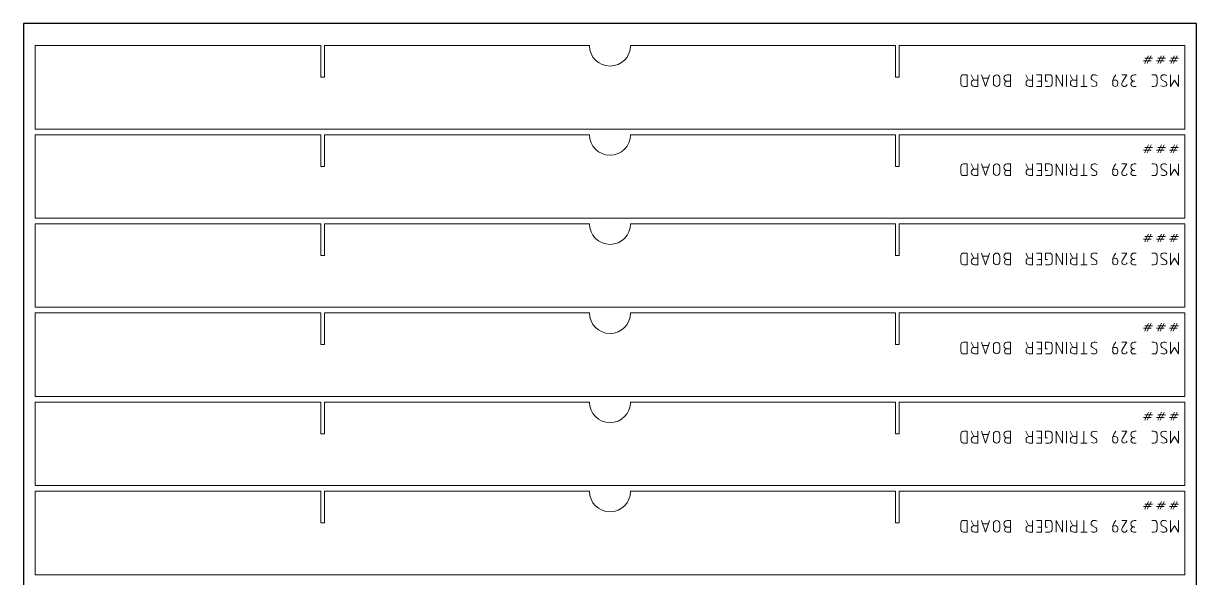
# Model space of a CAD drawing. Header units: inches. Extents: x 142 to 14402, y 211 to 2711.
# Drawn here: x 12302 to 13302, y 1739 to 2211 of the extents above; entities that cross this region are included whole.
import ezdxf

# ---------------------------------------------------------------- set-up
doc = ezdxf.new("R2010")
doc.units = ezdxf.units.IN
doc.header["$MEASUREMENT"] = 0
doc.layers.add('IV_MARK_SURFACE', color=2, linetype='Continuous', lineweight=5)
doc.layers.add('IV_OUTER_PROFILE', color=7, linetype='Continuous', lineweight=5)

msp = doc.modelspace()

# ---------------------------------------------------------------- linework, layer by layer
msp.add_lwpolyline([(12301.7, 211.4), (13301.7, 211.4), (13301.7, 2211.4), (12301.7, 2211.4)], close=True)
at = {"layer": 'IV_MARK_SURFACE'}
for p, q in [((13257.5, 2181.7), (13259.7, 2181.7)), ((13258.6, 2179.5), (13259.7, 2181.7)), ((13259.7, 2181.7), (13260.8, 2183.9)), ((13259.7, 2181.7), (13261.9, 2181.7)), ((13261.9, 2181.7), (13260.8, 2179.5)), ((13263, 2183.9), (13261.9, 2181.7)), ((13261.9, 2181.7), (13264.1, 2181.7)), ((13268.6, 2181.7), (13270.8, 2181.7)), ((13269.7, 2179.5), (13270.8, 2181.7)), ((13270.8, 2181.7), (13271.9, 2183.9)), ((13270.8, 2181.7), (13273, 2181.7)), ((13273, 2181.7), (13271.9, 2179.5)), ((13274.1, 2183.9), (13273, 2181.7)), ((13273, 2181.7), (13275.3, 2181.7)), ((13279.7, 2181.7), (13281.9, 2181.7)), ((13280.8, 2179.5), (13281.9, 2181.7)), ((13281.9, 2181.7), (13283, 2183.9)), ((13281.9, 2181.7), (13284.1, 2181.7)), ((13284.1, 2181.7), (13283, 2179.5)), ((13285.3, 2183.9), (13284.1, 2181.7)), ((13284.1, 2181.7), (13286.4, 2181.7)), ((13258.6, 2179.5), (13256.4, 2179.5)), ((13257.5, 2177.2), (13258.6, 2179.5)), ((13260.8, 2179.5), (13258.6, 2179.5)), ((13260.8, 2179.5), (13259.7, 2177.2)), ((13263, 2179.5), (13260.8, 2179.5)), ((13269.7, 2179.5), (13267.5, 2179.5)), ((13268.6, 2177.2), (13269.7, 2179.5)), ((13271.9, 2179.5), (13269.7, 2179.5)), ((13271.9, 2179.5), (13270.8, 2177.2)), ((13274.1, 2179.5), (13271.9, 2179.5)), ((13280.8, 2179.5), (13278.6, 2179.5)), ((13279.7, 2177.2), (13280.8, 2179.5)), ((13283, 2179.5), (13280.8, 2179.5)), ((13283, 2179.5), (13281.9, 2177.2)), ((13285.3, 2179.5), (13283, 2179.5)), ((13100.7, 2165.5), (13100.7, 2159.9)), ((13106.3, 2167.7), (13103, 2167.7)), ((13106.3, 2157.7), (13106.3, 2167.7)), ((13111.9, 2163.2), (13109.6, 2167.7)), ((13112.4, 2163.2), (13115.2, 2163.2)), ((13115.2, 2167.7), (13115.2, 2163.2)), ((13115.2, 2163.2), (13115.2, 2157.7)), ((13118.5, 2167.7), (13121.9, 2157.7)), ((13124.1, 2164.9), (13119.6, 2164.9)), ((13121.9, 2157.7), (13125.2, 2167.7)), ((13128.5, 2164.9), (13128.5, 2160.5)), ((13134.1, 2160.5), (13134.1, 2164.9)), ((13140.2, 2167.7), (13143, 2167.7)), ((13140.2, 2162.1), (13143, 2162.1)), ((13143, 2167.7), (13143, 2162.1)), ((13143, 2162.1), (13143, 2157.7)), ((13158.5, 2163.2), (13156.3, 2167.7)), ((13159.1, 2163.2), (13161.9, 2163.2)), ((13161.9, 2167.7), (13161.9, 2163.2)), ((13161.9, 2163.2), (13161.9, 2157.7)), ((13165.2, 2167.7), (13169.6, 2167.7)), ((13169.6, 2162.1), (13166.3, 2162.1)), ((13169.6, 2167.7), (13169.6, 2162.1)), ((13169.6, 2162.1), (13169.6, 2157.7)), ((13176.3, 2167.7), (13173, 2167.7)), ((13173, 2167.7), (13173, 2162.1)), ((13173, 2162.1), (13174.6, 2162.1)), ((13178.5, 2159.9), (13178.5, 2165.5)), ((13187.4, 2157.7), (13181.9, 2167.7)), ((13181.9, 2167.7), (13181.9, 2157.7)), ((13187.4, 2167.7), (13187.4, 2157.7)), ((13190.7, 2167.7), (13190.7, 2157.7)), ((13196.3, 2163.2), (13194.1, 2167.7)), ((13196.9, 2163.2), (13199.6, 2163.2)), ((13199.6, 2167.7), (13199.6, 2163.2)), ((13199.6, 2163.2), (13199.6, 2157.7)), ((13205.7, 2167.7), (13205.7, 2157.7)), ((13213, 2163.2), (13215.7, 2161.6)), ((13230.2, 2162.1), (13230.2, 2159.9)), ((13232.4, 2163.2), (13230.7, 2163.2)), ((13234.6, 2159.9), (13234.6, 2161)), ((13238, 2167.7), (13242.4, 2167.7)), ((13242.4, 2167.7), (13238.5, 2161.6)), ((13250.2, 2167.7), (13248.5, 2167.7)), ((13248.5, 2162.1), (13249.1, 2162.1)), ((13263.5, 2167.7), (13265.7, 2167.7)), ((13268, 2165.5), (13268, 2159.9)), ((13272.4, 2163.2), (13275.2, 2161.6)), ((13279.6, 2157.7), (13279.6, 2167.7)), ((13283, 2163.2), (13279.6, 2157.7)), ((13286.3, 2157.7), (13283, 2163.2)), ((13286.3, 2167.7), (13286.3, 2157.7)), ((13103, 2157.7), (13106.3, 2157.7)), ((13115.2, 2157.7), (13112.4, 2157.7)), ((13143, 2157.7), (13140.2, 2157.7)), ((13161.9, 2157.7), (13159.1, 2157.7)), ((13169.6, 2157.7), (13165.2, 2157.7)), ((13173, 2157.7), (13176.3, 2157.7)), ((13199.6, 2157.7), (13196.9, 2157.7)), ((13205.7, 2157.7), (13203, 2157.7)), ((13208.5, 2157.7), (13205.7, 2157.7)), ((13248, 2157.7), (13250.2, 2157.7)), ((13265.7, 2157.7), (13263.5, 2157.7)), ((13258.6, 2103.5), (13256.4, 2103.5)), ((13257.5, 2105.7), (13259.7, 2105.7)), ((13257.5, 2101.2), (13258.6, 2103.5)), ((13258.6, 2103.5), (13259.7, 2105.7)), ((13260.8, 2103.5), (13258.6, 2103.5)), ((13259.7, 2105.7), (13260.8, 2107.9)), ((13259.7, 2105.7), (13261.9, 2105.7)), ((13260.8, 2103.5), (13259.7, 2101.2)), ((13261.9, 2105.7), (13260.8, 2103.5)), ((13263, 2103.5), (13260.8, 2103.5)), ((13263, 2107.9), (13261.9, 2105.7)), ((13261.9, 2105.7), (13264.1, 2105.7)), ((13269.7, 2103.5), (13267.5, 2103.5)), ((13268.6, 2105.7), (13270.8, 2105.7)), ((13268.6, 2101.2), (13269.7, 2103.5)), ((13269.7, 2103.5), (13270.8, 2105.7)), ((13271.9, 2103.5), (13269.7, 2103.5)), ((13270.8, 2105.7), (13271.9, 2107.9)), ((13270.8, 2105.7), (13273, 2105.7)), ((13271.9, 2103.5), (13270.8, 2101.2)), ((13273, 2105.7), (13271.9, 2103.5)), ((13274.1, 2103.5), (13271.9, 2103.5)), ((13274.1, 2107.9), (13273, 2105.7)), ((13273, 2105.7), (13275.3, 2105.7)), ((13280.8, 2103.5), (13278.6, 2103.5)), ((13279.7, 2105.7), (13281.9, 2105.7)), ((13279.7, 2101.2), (13280.8, 2103.5)), ((13280.8, 2103.5), (13281.9, 2105.7)), ((13283, 2103.5), (13280.8, 2103.5)), ((13281.9, 2105.7), (13283, 2107.9)), ((13281.9, 2105.7), (13284.1, 2105.7)), ((13283, 2103.5), (13281.9, 2101.2)), ((13284.1, 2105.7), (13283, 2103.5)), ((13285.3, 2103.5), (13283, 2103.5)), ((13285.3, 2107.9), (13284.1, 2105.7)), ((13284.1, 2105.7), (13286.4, 2105.7)), ((13106.3, 2091.7), (13103, 2091.7)), ((13106.3, 2081.7), (13106.3, 2091.7)), ((13111.9, 2087.2), (13109.6, 2091.7)), ((13115.2, 2091.7), (13115.2, 2087.2)), ((13118.5, 2091.7), (13121.9, 2081.7)), ((13121.9, 2081.7), (13125.2, 2091.7)), ((13140.2, 2091.7), (13143, 2091.7)), ((13143, 2091.7), (13143, 2086.1)), ((13158.5, 2087.2), (13156.3, 2091.7)), ((13161.9, 2091.7), (13161.9, 2087.2)), ((13165.2, 2091.7), (13169.6, 2091.7)), ((13169.6, 2091.7), (13169.6, 2086.1)), ((13176.3, 2091.7), (13173, 2091.7)), ((13173, 2091.7), (13173, 2086.1)), ((13187.4, 2081.7), (13181.9, 2091.7)), ((13181.9, 2091.7), (13181.9, 2081.7)), ((13187.4, 2091.7), (13187.4, 2081.7)), ((13190.7, 2091.7), (13190.7, 2081.7)), ((13196.3, 2087.2), (13194.1, 2091.7)), ((13199.6, 2091.7), (13199.6, 2087.2)), ((13205.7, 2091.7), (13205.7, 2081.7)), ((13238, 2091.7), (13242.4, 2091.7)), ((13242.4, 2091.7), (13238.5, 2085.6)), ((13250.2, 2091.7), (13248.5, 2091.7)), ((13263.5, 2091.7), (13265.7, 2091.7)), ((13279.6, 2081.7), (13279.6, 2091.7)), ((13286.3, 2091.7), (13286.3, 2081.7)), ((13100.7, 2089.5), (13100.7, 2083.9)), ((13103, 2081.7), (13106.3, 2081.7)), ((13112.4, 2087.2), (13115.2, 2087.2)), ((13115.2, 2081.7), (13112.4, 2081.7)), ((13115.2, 2087.2), (13115.2, 2081.7)), ((13124.1, 2088.9), (13119.6, 2088.9)), ((13128.5, 2088.9), (13128.5, 2084.5)), ((13134.1, 2084.5), (13134.1, 2088.9)), ((13140.2, 2086.1), (13143, 2086.1)), ((13143, 2081.7), (13140.2, 2081.7)), ((13143, 2086.1), (13143, 2081.7)), ((13159.1, 2087.2), (13161.9, 2087.2)), ((13161.9, 2081.7), (13159.1, 2081.7)), ((13161.9, 2087.2), (13161.9, 2081.7)), ((13169.6, 2081.7), (13165.2, 2081.7)), ((13169.6, 2086.1), (13166.3, 2086.1)), ((13169.6, 2086.1), (13169.6, 2081.7)), ((13173, 2086.1), (13174.6, 2086.1)), ((13173, 2081.7), (13176.3, 2081.7)), ((13178.5, 2083.9), (13178.5, 2089.5)), ((13196.9, 2087.2), (13199.6, 2087.2)), ((13199.6, 2081.7), (13196.9, 2081.7)), ((13199.6, 2087.2), (13199.6, 2081.7)), ((13205.7, 2081.7), (13203, 2081.7)), ((13208.5, 2081.7), (13205.7, 2081.7)), ((13213, 2087.2), (13215.7, 2085.6)), ((13230.2, 2086.1), (13230.2, 2083.9)), ((13232.4, 2087.2), (13230.7, 2087.2)), ((13234.6, 2083.9), (13234.6, 2085)), ((13248, 2081.7), (13250.2, 2081.7)), ((13248.5, 2086.1), (13249.1, 2086.1)), ((13265.7, 2081.7), (13263.5, 2081.7)), ((13268, 2089.5), (13268, 2083.9)), ((13272.4, 2087.2), (13275.2, 2085.6)), ((13283, 2087.2), (13279.6, 2081.7)), ((13286.3, 2081.7), (13283, 2087.2)), ((13259.7, 2029.7), (13260.8, 2031.9)), ((13263, 2031.9), (13261.9, 2029.7)), ((13270.8, 2029.7), (13271.9, 2031.9)), ((13274.1, 2031.9), (13273, 2029.7)), ((13281.9, 2029.7), (13283, 2031.9)), ((13285.3, 2031.9), (13284.1, 2029.7)), ((13258.6, 2027.5), (13256.4, 2027.5)), ((13257.5, 2029.7), (13259.7, 2029.7)), ((13257.5, 2025.2), (13258.6, 2027.5)), ((13258.6, 2027.5), (13259.7, 2029.7)), ((13260.8, 2027.5), (13258.6, 2027.5)), ((13259.7, 2029.7), (13261.9, 2029.7)), ((13260.8, 2027.5), (13259.7, 2025.2)), ((13261.9, 2029.7), (13260.8, 2027.5)), ((13263, 2027.5), (13260.8, 2027.5)), ((13261.9, 2029.7), (13264.1, 2029.7)), ((13269.7, 2027.5), (13267.5, 2027.5)), ((13268.6, 2029.7), (13270.8, 2029.7)), ((13268.6, 2025.2), (13269.7, 2027.5)), ((13269.7, 2027.5), (13270.8, 2029.7)), ((13271.9, 2027.5), (13269.7, 2027.5)), ((13270.8, 2029.7), (13273, 2029.7)), ((13271.9, 2027.5), (13270.8, 2025.2)), ((13273, 2029.7), (13271.9, 2027.5)), ((13274.1, 2027.5), (13271.9, 2027.5)), ((13273, 2029.7), (13275.3, 2029.7)), ((13280.8, 2027.5), (13278.6, 2027.5)), ((13279.7, 2029.7), (13281.9, 2029.7)), ((13279.7, 2025.2), (13280.8, 2027.5)), ((13280.8, 2027.5), (13281.9, 2029.7)), ((13283, 2027.5), (13280.8, 2027.5)), ((13281.9, 2029.7), (13284.1, 2029.7)), ((13283, 2027.5), (13281.9, 2025.2)), ((13284.1, 2029.7), (13283, 2027.5)), ((13285.3, 2027.5), (13283, 2027.5)), ((13284.1, 2029.7), (13286.4, 2029.7)), ((13100.7, 2013.5), (13100.7, 2007.9)), ((13106.3, 2015.7), (13103, 2015.7)), ((13106.3, 2005.7), (13106.3, 2015.7)), ((13111.9, 2011.2), (13109.6, 2015.7)), ((13112.4, 2011.2), (13115.2, 2011.2)), ((13115.2, 2015.7), (13115.2, 2011.2)), ((13115.2, 2011.2), (13115.2, 2005.7)), ((13118.5, 2015.7), (13121.9, 2005.7)), ((13124.1, 2012.9), (13119.6, 2012.9)), ((13121.9, 2005.7), (13125.2, 2015.7)), ((13128.5, 2012.9), (13128.5, 2008.5)), ((13134.1, 2008.5), (13134.1, 2012.9)), ((13140.2, 2015.7), (13143, 2015.7)), ((13140.2, 2010.1), (13143, 2010.1)), ((13143, 2015.7), (13143, 2010.1)), ((13143, 2010.1), (13143, 2005.7)), ((13158.5, 2011.2), (13156.3, 2015.7)), ((13159.1, 2011.2), (13161.9, 2011.2)), ((13161.9, 2015.7), (13161.9, 2011.2)), ((13161.9, 2011.2), (13161.9, 2005.7)), ((13165.2, 2015.7), (13169.6, 2015.7)), ((13169.6, 2010.1), (13166.3, 2010.1)), ((13169.6, 2015.7), (13169.6, 2010.1)), ((13169.6, 2010.1), (13169.6, 2005.7)), ((13176.3, 2015.7), (13173, 2015.7)), ((13173, 2015.7), (13173, 2010.1)), ((13173, 2010.1), (13174.6, 2010.1)), ((13178.5, 2007.9), (13178.5, 2013.5)), ((13187.4, 2005.7), (13181.9, 2015.7)), ((13181.9, 2015.7), (13181.9, 2005.7)), ((13187.4, 2015.7), (13187.4, 2005.7)), ((13190.7, 2015.7), (13190.7, 2005.7)), ((13196.3, 2011.2), (13194.1, 2015.7)), ((13196.9, 2011.2), (13199.6, 2011.2)), ((13199.6, 2015.7), (13199.6, 2011.2)), ((13199.6, 2011.2), (13199.6, 2005.7)), ((13205.7, 2015.7), (13205.7, 2005.7)), ((13213, 2011.2), (13215.7, 2009.6)), ((13230.2, 2010.1), (13230.2, 2007.9)), ((13232.4, 2011.2), (13230.7, 2011.2)), ((13238, 2015.7), (13242.4, 2015.7)), ((13242.4, 2015.7), (13238.5, 2009.6)), ((13250.2, 2015.7), (13248.5, 2015.7)), ((13248.5, 2010.1), (13249.1, 2010.1)), ((13263.5, 2015.7), (13265.7, 2015.7)), ((13268, 2013.5), (13268, 2007.9)), ((13272.4, 2011.2), (13275.2, 2009.6)), ((13279.6, 2005.7), (13279.6, 2015.7)), ((13283, 2011.2), (13279.6, 2005.7)), ((13286.3, 2005.7), (13283, 2011.2)), ((13286.3, 2015.7), (13286.3, 2005.7)), ((13103, 2005.7), (13106.3, 2005.7)), ((13115.2, 2005.7), (13112.4, 2005.7)), ((13143, 2005.7), (13140.2, 2005.7)), ((13161.9, 2005.7), (13159.1, 2005.7)), ((13169.6, 2005.7), (13165.2, 2005.7)), ((13173, 2005.7), (13176.3, 2005.7)), ((13199.6, 2005.7), (13196.9, 2005.7)), ((13205.7, 2005.7), (13203, 2005.7)), ((13208.5, 2005.7), (13205.7, 2005.7)), ((13234.6, 2007.9), (13234.6, 2009)), ((13248, 2005.7), (13250.2, 2005.7)), ((13265.7, 2005.7), (13263.5, 2005.7)), ((13258.6, 1951.5), (13256.4, 1951.5)), ((13257.5, 1953.7), (13259.7, 1953.7)), ((13257.5, 1949.2), (13258.6, 1951.5)), ((13258.6, 1951.5), (13259.7, 1953.7)), ((13260.8, 1951.5), (13258.6, 1951.5)), ((13259.7, 1953.7), (13260.8, 1955.9)), ((13259.7, 1953.7), (13261.9, 1953.7)), ((13260.8, 1951.5), (13259.7, 1949.2)), ((13261.9, 1953.7), (13260.8, 1951.5)), ((13263, 1951.5), (13260.8, 1951.5)), ((13263, 1955.9), (13261.9, 1953.7)), ((13261.9, 1953.7), (13264.1, 1953.7)), ((13269.7, 1951.5), (13267.5, 1951.5)), ((13268.6, 1953.7), (13270.8, 1953.7)), ((13268.6, 1949.2), (13269.7, 1951.5)), ((13269.7, 1951.5), (13270.8, 1953.7)), ((13271.9, 1951.5), (13269.7, 1951.5)), ((13270.8, 1953.7), (13271.9, 1955.9)), ((13270.8, 1953.7), (13273, 1953.7)), ((13271.9, 1951.5), (13270.8, 1949.2)), ((13273, 1953.7), (13271.9, 1951.5)), ((13274.1, 1951.5), (13271.9, 1951.5)), ((13274.1, 1955.9), (13273, 1953.7)), ((13273, 1953.7), (13275.3, 1953.7)), ((13280.8, 1951.5), (13278.6, 1951.5)), ((13279.7, 1953.7), (13281.9, 1953.7)), ((13279.7, 1949.2), (13280.8, 1951.5)), ((13280.8, 1951.5), (13281.9, 1953.7)), ((13283, 1951.5), (13280.8, 1951.5)), ((13281.9, 1953.7), (13283, 1955.9)), ((13281.9, 1953.7), (13284.1, 1953.7)), ((13283, 1951.5), (13281.9, 1949.2)), ((13284.1, 1953.7), (13283, 1951.5)), ((13285.3, 1951.5), (13283, 1951.5)), ((13285.3, 1955.9), (13284.1, 1953.7)), ((13284.1, 1953.7), (13286.4, 1953.7)), ((13100.7, 1937.5), (13100.7, 1931.9)), ((13106.3, 1939.7), (13103, 1939.7)), ((13106.3, 1929.7), (13106.3, 1939.7)), ((13111.9, 1935.2), (13109.6, 1939.7)), ((13112.4, 1935.2), (13115.2, 1935.2)), ((13115.2, 1939.7), (13115.2, 1935.2)), ((13115.2, 1935.2), (13115.2, 1929.7)), ((13118.5, 1939.7), (13121.9, 1929.7)), ((13124.1, 1936.9), (13119.6, 1936.9)), ((13121.9, 1929.7), (13125.2, 1939.7)), ((13128.5, 1936.9), (13128.5, 1932.5)), ((13134.1, 1932.5), (13134.1, 1936.9)), ((13140.2, 1939.7), (13143, 1939.7)), ((13140.2, 1934.1), (13143, 1934.1)), ((13143, 1939.7), (13143, 1934.1)), ((13143, 1934.1), (13143, 1929.7)), ((13158.5, 1935.2), (13156.3, 1939.7)), ((13159.1, 1935.2), (13161.9, 1935.2)), ((13161.9, 1939.7), (13161.9, 1935.2)), ((13161.9, 1935.2), (13161.9, 1929.7)), ((13165.2, 1939.7), (13169.6, 1939.7)), ((13169.6, 1934.1), (13166.3, 1934.1)), ((13169.6, 1939.7), (13169.6, 1934.1)), ((13169.6, 1934.1), (13169.6, 1929.7)), ((13176.3, 1939.7), (13173, 1939.7)), ((13173, 1939.7), (13173, 1934.1)), ((13173, 1934.1), (13174.6, 1934.1)), ((13178.5, 1931.9), (13178.5, 1937.5)), ((13187.4, 1929.7), (13181.9, 1939.7)), ((13181.9, 1939.7), (13181.9, 1929.7)), ((13187.4, 1939.7), (13187.4, 1929.7)), ((13190.7, 1939.7), (13190.7, 1929.7)), ((13196.3, 1935.2), (13194.1, 1939.7)), ((13196.9, 1935.2), (13199.6, 1935.2)), ((13199.6, 1939.7), (13199.6, 1935.2)), ((13199.6, 1935.2), (13199.6, 1929.7)), ((13205.7, 1939.7), (13205.7, 1929.7)), ((13213, 1935.2), (13215.7, 1933.6)), ((13230.2, 1934.1), (13230.2, 1931.9)), ((13232.4, 1935.2), (13230.7, 1935.2)), ((13234.6, 1931.9), (13234.6, 1933)), ((13238, 1939.7), (13242.4, 1939.7)), ((13242.4, 1939.7), (13238.5, 1933.6)), ((13250.2, 1939.7), (13248.5, 1939.7)), ((13248.5, 1934.1), (13249.1, 1934.1)), ((13263.5, 1939.7), (13265.7, 1939.7)), ((13268, 1937.5), (13268, 1931.9)), ((13272.4, 1935.2), (13275.2, 1933.6)), ((13279.6, 1929.7), (13279.6, 1939.7)), ((13283, 1935.2), (13279.6, 1929.7)), ((13286.3, 1929.7), (13283, 1935.2)), ((13286.3, 1939.7), (13286.3, 1929.7)), ((13103, 1929.7), (13106.3, 1929.7)), ((13115.2, 1929.7), (13112.4, 1929.7)), ((13143, 1929.7), (13140.2, 1929.7)), ((13161.9, 1929.7), (13159.1, 1929.7)), ((13169.6, 1929.7), (13165.2, 1929.7)), ((13173, 1929.7), (13176.3, 1929.7)), ((13199.6, 1929.7), (13196.9, 1929.7)), ((13205.7, 1929.7), (13203, 1929.7)), ((13208.5, 1929.7), (13205.7, 1929.7)), ((13248, 1929.7), (13250.2, 1929.7)), ((13265.7, 1929.7), (13263.5, 1929.7)), ((13258.6, 1875.5), (13256.4, 1875.5)), ((13257.5, 1877.7), (13259.7, 1877.7)), ((13257.5, 1873.2), (13258.6, 1875.5)), ((13258.6, 1875.5), (13259.7, 1877.7)), ((13260.8, 1875.5), (13258.6, 1875.5)), ((13259.7, 1877.7), (13260.8, 1879.9)), ((13259.7, 1877.7), (13261.9, 1877.7)), ((13260.8, 1875.5), (13259.7, 1873.2)), ((13261.9, 1877.7), (13260.8, 1875.5)), ((13263, 1875.5), (13260.8, 1875.5)), ((13263, 1879.9), (13261.9, 1877.7)), ((13261.9, 1877.7), (13264.1, 1877.7)), ((13269.7, 1875.5), (13267.5, 1875.5)), ((13268.6, 1877.7), (13270.8, 1877.7)), ((13268.6, 1873.2), (13269.7, 1875.5)), ((13269.7, 1875.5), (13270.8, 1877.7)), ((13271.9, 1875.5), (13269.7, 1875.5)), ((13270.8, 1877.7), (13271.9, 1879.9)), ((13270.8, 1877.7), (13273, 1877.7)), ((13271.9, 1875.5), (13270.8, 1873.2)), ((13273, 1877.7), (13271.9, 1875.5)), ((13274.1, 1875.5), (13271.9, 1875.5)), ((13274.1, 1879.9), (13273, 1877.7)), ((13273, 1877.7), (13275.3, 1877.7)), ((13280.8, 1875.5), (13278.6, 1875.5)), ((13279.7, 1877.7), (13281.9, 1877.7)), ((13279.7, 1873.2), (13280.8, 1875.5)), ((13280.8, 1875.5), (13281.9, 1877.7)), ((13283, 1875.5), (13280.8, 1875.5)), ((13281.9, 1877.7), (13283, 1879.9)), ((13281.9, 1877.7), (13284.1, 1877.7)), ((13283, 1875.5), (13281.9, 1873.2)), ((13284.1, 1877.7), (13283, 1875.5)), ((13285.3, 1875.5), (13283, 1875.5)), ((13285.3, 1879.9), (13284.1, 1877.7)), ((13284.1, 1877.7), (13286.4, 1877.7)), ((13100.7, 1861.5), (13100.7, 1855.9)), ((13106.3, 1863.7), (13103, 1863.7)), ((13106.3, 1853.7), (13106.3, 1863.7)), ((13111.9, 1859.2), (13109.6, 1863.7)), ((13115.2, 1863.7), (13115.2, 1859.2)), ((13118.5, 1863.7), (13121.9, 1853.7)), ((13124.1, 1860.9), (13119.6, 1860.9)), ((13121.9, 1853.7), (13125.2, 1863.7)), ((13128.5, 1860.9), (13128.5, 1856.5)), ((13134.1, 1856.5), (13134.1, 1860.9)), ((13140.2, 1863.7), (13143, 1863.7)), ((13143, 1863.7), (13143, 1858.1)), ((13158.5, 1859.2), (13156.3, 1863.7)), ((13161.9, 1863.7), (13161.9, 1859.2)), ((13165.2, 1863.7), (13169.6, 1863.7)), ((13169.6, 1863.7), (13169.6, 1858.1)), ((13176.3, 1863.7), (13173, 1863.7)), ((13173, 1863.7), (13173, 1858.1)), ((13178.5, 1855.9), (13178.5, 1861.5)), ((13187.4, 1853.7), (13181.9, 1863.7)), ((13181.9, 1863.7), (13181.9, 1853.7)), ((13187.4, 1863.7), (13187.4, 1853.7)), ((13190.7, 1863.7), (13190.7, 1853.7)), ((13196.3, 1859.2), (13194.1, 1863.7)), ((13199.6, 1863.7), (13199.6, 1859.2)), ((13205.7, 1863.7), (13205.7, 1853.7)), ((13238, 1863.7), (13242.4, 1863.7)), ((13242.4, 1863.7), (13238.5, 1857.6)), ((13250.2, 1863.7), (13248.5, 1863.7)), ((13263.5, 1863.7), (13265.7, 1863.7)), ((13268, 1861.5), (13268, 1855.9)), ((13279.6, 1853.7), (13279.6, 1863.7)), ((13286.3, 1863.7), (13286.3, 1853.7)), ((13103, 1853.7), (13106.3, 1853.7)), ((13112.4, 1859.2), (13115.2, 1859.2)), ((13115.2, 1853.7), (13112.4, 1853.7)), ((13115.2, 1859.2), (13115.2, 1853.7)), ((13140.2, 1858.1), (13143, 1858.1)), ((13143, 1853.7), (13140.2, 1853.7)), ((13143, 1858.1), (13143, 1853.7)), ((13159.1, 1859.2), (13161.9, 1859.2)), ((13161.9, 1853.7), (13159.1, 1853.7)), ((13161.9, 1859.2), (13161.9, 1853.7)), ((13169.6, 1853.7), (13165.2, 1853.7)), ((13169.6, 1858.1), (13166.3, 1858.1)), ((13169.6, 1858.1), (13169.6, 1853.7)), ((13173, 1858.1), (13174.6, 1858.1)), ((13173, 1853.7), (13176.3, 1853.7)), ((13196.9, 1859.2), (13199.6, 1859.2)), ((13199.6, 1853.7), (13196.9, 1853.7)), ((13199.6, 1859.2), (13199.6, 1853.7)), ((13205.7, 1853.7), (13203, 1853.7)), ((13208.5, 1853.7), (13205.7, 1853.7)), ((13213, 1859.2), (13215.7, 1857.6)), ((13230.2, 1858.1), (13230.2, 1855.9)), ((13232.4, 1859.2), (13230.7, 1859.2)), ((13234.6, 1855.9), (13234.6, 1857)), ((13248, 1853.7), (13250.2, 1853.7)), ((13248.5, 1858.1), (13249.1, 1858.1)), ((13265.7, 1853.7), (13263.5, 1853.7)), ((13272.4, 1859.2), (13275.2, 1857.6)), ((13283, 1859.2), (13279.6, 1853.7)), ((13286.3, 1853.7), (13283, 1859.2)), ((13257.5, 1801.7), (13259.7, 1801.7)), ((13258.6, 1799.5), (13259.7, 1801.7)), ((13259.7, 1801.7), (13260.8, 1803.9)), ((13259.7, 1801.7), (13261.9, 1801.7)), ((13261.9, 1801.7), (13260.8, 1799.5)), ((13263, 1803.9), (13261.9, 1801.7)), ((13261.9, 1801.7), (13264.1, 1801.7)), ((13268.6, 1801.7), (13270.8, 1801.7)), ((13269.7, 1799.5), (13270.8, 1801.7)), ((13270.8, 1801.7), (13271.9, 1803.9)), ((13270.8, 1801.7), (13273, 1801.7)), ((13273, 1801.7), (13271.9, 1799.5)), ((13274.1, 1803.9), (13273, 1801.7)), ((13273, 1801.7), (13275.3, 1801.7)), ((13279.7, 1801.7), (13281.9, 1801.7)), ((13280.8, 1799.5), (13281.9, 1801.7)), ((13281.9, 1801.7), (13283, 1803.9)), ((13281.9, 1801.7), (13284.1, 1801.7)), ((13284.1, 1801.7), (13283, 1799.5)), ((13285.3, 1803.9), (13284.1, 1801.7)), ((13284.1, 1801.7), (13286.4, 1801.7)), ((13258.6, 1799.5), (13256.4, 1799.5)), ((13257.5, 1797.2), (13258.6, 1799.5)), ((13260.8, 1799.5), (13258.6, 1799.5)), ((13260.8, 1799.5), (13259.7, 1797.2)), ((13263, 1799.5), (13260.8, 1799.5)), ((13269.7, 1799.5), (13267.5, 1799.5)), ((13268.6, 1797.2), (13269.7, 1799.5)), ((13271.9, 1799.5), (13269.7, 1799.5)), ((13271.9, 1799.5), (13270.8, 1797.2)), ((13274.1, 1799.5), (13271.9, 1799.5)), ((13280.8, 1799.5), (13278.6, 1799.5)), ((13279.7, 1797.2), (13280.8, 1799.5)), ((13283, 1799.5), (13280.8, 1799.5)), ((13283, 1799.5), (13281.9, 1797.2)), ((13285.3, 1799.5), (13283, 1799.5)), ((13100.7, 1785.5), (13100.7, 1779.9)), ((13106.3, 1787.7), (13103, 1787.7)), ((13106.3, 1777.7), (13106.3, 1787.7)), ((13111.9, 1783.2), (13109.6, 1787.7)), ((13112.4, 1783.2), (13115.2, 1783.2)), ((13115.2, 1787.7), (13115.2, 1783.2)), ((13115.2, 1783.2), (13115.2, 1777.7)), ((13118.5, 1787.7), (13121.9, 1777.7)), ((13124.1, 1784.9), (13119.6, 1784.9)), ((13121.9, 1777.7), (13125.2, 1787.7)), ((13128.5, 1784.9), (13128.5, 1780.5)), ((13134.1, 1780.5), (13134.1, 1784.9)), ((13140.2, 1787.7), (13143, 1787.7)), ((13140.2, 1782.1), (13143, 1782.1)), ((13143, 1787.7), (13143, 1782.1)), ((13143, 1782.1), (13143, 1777.7)), ((13158.5, 1783.2), (13156.3, 1787.7)), ((13159.1, 1783.2), (13161.9, 1783.2)), ((13161.9, 1787.7), (13161.9, 1783.2)), ((13161.9, 1783.2), (13161.9, 1777.7)), ((13165.2, 1787.7), (13169.6, 1787.7)), ((13169.6, 1782.1), (13166.3, 1782.1)), ((13169.6, 1787.7), (13169.6, 1782.1)), ((13169.6, 1782.1), (13169.6, 1777.7)), ((13176.3, 1787.7), (13173, 1787.7)), ((13173, 1787.7), (13173, 1782.1)), ((13173, 1782.1), (13174.6, 1782.1)), ((13178.5, 1779.9), (13178.5, 1785.5)), ((13187.4, 1777.7), (13181.9, 1787.7)), ((13181.9, 1787.7), (13181.9, 1777.7)), ((13187.4, 1787.7), (13187.4, 1777.7)), ((13190.7, 1787.7), (13190.7, 1777.7)), ((13196.3, 1783.2), (13194.1, 1787.7)), ((13196.9, 1783.2), (13199.6, 1783.2)), ((13199.6, 1787.7), (13199.6, 1783.2)), ((13199.6, 1783.2), (13199.6, 1777.7)), ((13205.7, 1787.7), (13205.7, 1777.7)), ((13213, 1783.2), (13215.7, 1781.6)), ((13230.2, 1782.1), (13230.2, 1779.9)), ((13232.4, 1783.2), (13230.7, 1783.2)), ((13234.6, 1779.9), (13234.6, 1781)), ((13238, 1787.7), (13242.4, 1787.7)), ((13242.4, 1787.7), (13238.5, 1781.6)), ((13250.2, 1787.7), (13248.5, 1787.7)), ((13248.5, 1782.1), (13249.1, 1782.1)), ((13263.5, 1787.7), (13265.7, 1787.7)), ((13268, 1785.5), (13268, 1779.9)), ((13272.4, 1783.2), (13275.2, 1781.6)), ((13279.6, 1777.7), (13279.6, 1787.7)), ((13283, 1783.2), (13279.6, 1777.7)), ((13286.3, 1777.7), (13283, 1783.2)), ((13286.3, 1787.7), (13286.3, 1777.7)), ((13103, 1777.7), (13106.3, 1777.7)), ((13115.2, 1777.7), (13112.4, 1777.7)), ((13143, 1777.7), (13140.2, 1777.7)), ((13161.9, 1777.7), (13159.1, 1777.7)), ((13169.6, 1777.7), (13165.2, 1777.7)), ((13173, 1777.7), (13176.3, 1777.7)), ((13199.6, 1777.7), (13196.9, 1777.7)), ((13205.7, 1777.7), (13203, 1777.7)), ((13208.5, 1777.7), (13205.7, 1777.7)), ((13248, 1777.7), (13250.2, 1777.7)), ((13265.7, 1777.7), (13263.5, 1777.7))]:
    msp.add_line(p, q, dxfattribs=at)
for centre, radius, start, end in [((13103, 2165.5), 2.22, 90, 180), ((13112.4, 2160.5), 2.78, 90, 270), ((13131.3, 2164.9), 2.78, 0, 180), ((13131.3, 2160.5), 2.78, 180, 0), ((13140.2, 2164.9), 2.78, 90, 270), ((13140.2, 2159.9), 2.22, 90, 270), ((13159.1, 2160.5), 2.78, 90, 270), ((13176.3, 2165.5), 2.22, 0, 90), ((13196.9, 2160.5), 2.78, 90, 270), ((13214.2, 2165.3), 2.39, 92.3685, 239.559), ((13214.8, 2164), 3.74, 56.4174, 100.9627), ((13214.6, 2159.7), 2.21, 319.6263, 59.2984), ((13239, 2161.2), 8.86, 132.9047, 173.9652), ((13232.4, 2161), 2.22, 0, 90), ((13241, 2159.8), 3.02, 143.6911, 188.2364), ((13248.5, 2164.9), 2.78, 90, 270), ((13248, 2159.9), 2.22, 90, 270), ((13265.7, 2165.5), 2.22, 0, 90), ((13273.6, 2165.3), 2.39, 92.3685, 239.559), ((13274.2, 2164), 3.74, 56.4174, 100.9627), ((13274.1, 2159.7), 2.21, 319.6263, 59.2984), ((13103, 2159.9), 2.22, 180, 270), ((13176.3, 2159.9), 2.22, 270, 0), ((13214.1, 2162.4), 4.69, 241.7153, 298.2847), ((13232.4, 2159.9), 2.22, 180, 0), ((13240.2, 2160), 2.32, 196.4047, 343.5953), ((13265.7, 2159.9), 2.22, 270, 0), ((13273.5, 2162.4), 4.69, 241.7153, 298.2847), ((13103, 2089.5), 2.22, 90, 180), ((13131.3, 2088.9), 2.78, 0, 180), ((13140.2, 2088.9), 2.78, 90, 270), ((13176.3, 2089.5), 2.22, 0, 90), ((13214.2, 2089.3), 2.39, 92.3685, 239.559), ((13214.8, 2088), 3.74, 56.4174, 100.9627), ((13239, 2085.2), 8.86, 132.9047, 173.9652), ((13248.5, 2088.9), 2.78, 90, 270), ((13265.7, 2089.5), 2.22, 0, 90), ((13273.6, 2089.3), 2.39, 92.3685, 239.559), ((13274.2, 2088), 3.74, 56.4174, 100.9627), ((13103, 2083.9), 2.22, 180, 270), ((13112.4, 2084.5), 2.78, 90, 270), ((13131.3, 2084.5), 2.78, 180, 0), ((13140.2, 2083.9), 2.22, 90, 270), ((13159.1, 2084.5), 2.78, 90, 270), ((13176.3, 2083.9), 2.22, 270, 0), ((13196.9, 2084.5), 2.78, 90, 270), ((13214.1, 2086.4), 4.69, 241.7153, 298.2847), ((13214.6, 2083.7), 2.21, 319.6263, 59.2984), ((13232.4, 2083.9), 2.22, 180, 0), ((13232.4, 2085), 2.22, 0, 90), ((13241, 2083.8), 3.02, 143.6911, 188.2364), ((13240.2, 2084), 2.32, 196.4047, 343.5953), ((13248, 2083.9), 2.22, 90, 270), ((13265.7, 2083.9), 2.22, 270, 0), ((13273.5, 2086.4), 4.69, 241.7153, 298.2847), ((13274.1, 2083.7), 2.21, 319.6263, 59.2984), ((13103, 2013.5), 2.22, 90, 180), ((13112.4, 2008.5), 2.78, 90, 270), ((13131.3, 2012.9), 2.78, 0, 180), ((13140.2, 2012.9), 2.78, 90, 270), ((13140.2, 2007.9), 2.22, 90, 270), ((13159.1, 2008.5), 2.78, 90, 270), ((13176.3, 2013.5), 2.22, 0, 90), ((13196.9, 2008.5), 2.78, 90, 270), ((13214.2, 2013.3), 2.39, 92.3685, 239.559), ((13214.8, 2012), 3.74, 56.4174, 100.9627), ((13239, 2009.2), 8.86, 132.9047, 173.9652), ((13232.4, 2009), 2.22, 0, 90), ((13248.5, 2012.9), 2.78, 90, 270), ((13248, 2007.9), 2.22, 90, 270), ((13265.7, 2013.5), 2.22, 0, 90), ((13273.6, 2013.3), 2.39, 92.3685, 239.559), ((13274.2, 2012), 3.74, 56.4174, 100.9627), ((13103, 2007.9), 2.22, 180, 270), ((13131.3, 2008.5), 2.78, 180, 0), ((13176.3, 2007.9), 2.22, 270, 0), ((13214.1, 2010.4), 4.69, 241.7153, 298.2847), ((13214.6, 2007.7), 2.21, 319.6263, 59.2984), ((13232.4, 2007.9), 2.22, 180, 0), ((13241, 2007.8), 3.02, 143.6911, 188.2364), ((13240.2, 2008), 2.32, 196.4047, 343.5953), ((13265.7, 2007.9), 2.22, 270, 0), ((13273.5, 2010.4), 4.69, 241.7153, 298.2847), ((13274.1, 2007.7), 2.21, 319.6263, 59.2984), ((13103, 1937.5), 2.22, 90, 180), ((13103, 1931.9), 2.22, 180, 270), ((13112.4, 1932.5), 2.78, 90, 270), ((13131.3, 1936.9), 2.78, 0, 180), ((13131.3, 1932.5), 2.78, 180, 0), ((13140.2, 1936.9), 2.78, 90, 270), ((13140.2, 1931.9), 2.22, 90, 270), ((13159.1, 1932.5), 2.78, 90, 270), ((13176.3, 1937.5), 2.22, 0, 90), ((13176.3, 1931.9), 2.22, 270, 0), ((13196.9, 1932.5), 2.78, 90, 270), ((13214.2, 1937.3), 2.39, 92.3685, 239.559), ((13214.1, 1934.4), 4.69, 241.7153, 298.2847), ((13214.8, 1936), 3.74, 56.4174, 100.9627), ((13214.6, 1931.7), 2.21, 319.6263, 59.2984), ((13239, 1933.2), 8.86, 132.9047, 173.9652), ((13232.4, 1931.9), 2.22, 180, 0), ((13232.4, 1933), 2.22, 0, 90), ((13241, 1931.8), 3.02, 143.6911, 188.2364), ((13240.2, 1932), 2.32, 196.4047, 343.5953), ((13248.5, 1936.9), 2.78, 90, 270), ((13248, 1931.9), 2.22, 90, 270), ((13265.7, 1937.5), 2.22, 0, 90), ((13265.7, 1931.9), 2.22, 270, 0), ((13273.6, 1937.3), 2.39, 92.3685, 239.559), ((13273.5, 1934.4), 4.69, 241.7153, 298.2847), ((13274.2, 1936), 3.74, 56.4174, 100.9627), ((13274.1, 1931.7), 2.21, 319.6263, 59.2984), ((13103, 1861.5), 2.22, 90, 180), ((13131.3, 1860.9), 2.78, 0, 180), ((13140.2, 1860.9), 2.78, 90, 270), ((13176.3, 1861.5), 2.22, 0, 90), ((13214.2, 1861.3), 2.39, 92.3685, 239.559), ((13214.8, 1860), 3.74, 56.4174, 100.9627), ((13239, 1857.2), 8.86, 132.9047, 173.9652), ((13248.5, 1860.9), 2.78, 90, 270), ((13265.7, 1861.5), 2.22, 0, 90), ((13273.6, 1861.3), 2.39, 92.3685, 239.559), ((13274.2, 1860), 3.74, 56.4174, 100.9627), ((13103, 1855.9), 2.22, 180, 270), ((13112.4, 1856.5), 2.78, 90, 270), ((13131.3, 1856.5), 2.78, 180, 0), ((13140.2, 1855.9), 2.22, 90, 270), ((13159.1, 1856.5), 2.78, 90, 270), ((13176.3, 1855.9), 2.22, 270, 0), ((13196.9, 1856.5), 2.78, 90, 270), ((13214.1, 1858.4), 4.69, 241.7153, 298.2847), ((13214.6, 1855.7), 2.21, 319.6263, 59.2984), ((13232.4, 1855.9), 2.22, 180, 0), ((13232.4, 1857), 2.22, 0, 90), ((13241, 1855.8), 3.02, 143.6911, 188.2364), ((13240.2, 1856), 2.32, 196.4047, 343.5953), ((13248, 1855.9), 2.22, 90, 270), ((13265.7, 1855.9), 2.22, 270, 0), ((13273.5, 1858.4), 4.69, 241.7153, 298.2847), ((13274.1, 1855.7), 2.21, 319.6263, 59.2984), ((13103, 1785.5), 2.22, 90, 180), ((13112.4, 1780.5), 2.78, 90, 270), ((13131.3, 1784.9), 2.78, 0, 180), ((13131.3, 1780.5), 2.78, 180, 0), ((13140.2, 1784.9), 2.78, 90, 270), ((13140.2, 1779.9), 2.22, 90, 270), ((13159.1, 1780.5), 2.78, 90, 270), ((13176.3, 1785.5), 2.22, 0, 90), ((13196.9, 1780.5), 2.78, 90, 270), ((13214.2, 1785.3), 2.39, 92.3685, 239.559), ((13214.8, 1784), 3.74, 56.4174, 100.9627), ((13214.6, 1779.7), 2.21, 319.6263, 59.2984), ((13239, 1781.2), 8.86, 132.9047, 173.9652), ((13232.4, 1781), 2.22, 0, 90), ((13241, 1779.8), 3.02, 143.6911, 188.2364), ((13248.5, 1784.9), 2.78, 90, 270), ((13248, 1779.9), 2.22, 90, 270), ((13265.7, 1785.5), 2.22, 0, 90), ((13273.6, 1785.3), 2.39, 92.3685, 239.559), ((13274.2, 1784), 3.74, 56.4174, 100.9627), ((13274.1, 1779.7), 2.21, 319.6263, 59.2984), ((13103, 1779.9), 2.22, 180, 270), ((13176.3, 1779.9), 2.22, 270, 0), ((13214.1, 1782.4), 4.69, 241.7153, 298.2847), ((13232.4, 1779.9), 2.22, 180, 0), ((13240.2, 1780), 2.32, 196.4047, 343.5953), ((13265.7, 1779.9), 2.22, 270, 0), ((13273.5, 1782.4), 4.69, 241.7153, 298.2847)]:
    msp.add_arc(centre, radius, start, end, dxfattribs=at)
at = {"layer": 'IV_OUTER_PROFILE'}
for p, q in [((12311.7, 2192.6), (12555.1, 2192.6)), ((12311.7, 2192.6), (12311.7, 2121.4)), ((12555.1, 2165.6), (12555.1, 2192.6)), ((12558.3, 2192.6), (12558.3, 2165.6)), ((12558.3, 2192.6), (12784.2, 2192.6)), ((12819.2, 2192.6), (13045.1, 2192.6)), ((13045.1, 2165.6), (13045.1, 2192.6)), ((13048.3, 2192.6), (13048.3, 2165.6)), ((13048.3, 2192.6), (13291.7, 2192.6)), ((13291.7, 2192.6), (13291.7, 2121.4)), ((12558.3, 2165.6), (12555.1, 2165.6)), ((13048.3, 2165.6), (13045.1, 2165.6)), ((12311.7, 2121.4), (13291.7, 2121.4)), ((12311.7, 2116.6), (12555.1, 2116.6)), ((12311.7, 2116.6), (12311.7, 2045.4)), ((12555.1, 2089.6), (12555.1, 2116.6)), ((12558.3, 2116.6), (12558.3, 2089.6)), ((12558.3, 2116.6), (12784.2, 2116.6)), ((12819.2, 2116.6), (13045.1, 2116.6)), ((13045.1, 2089.6), (13045.1, 2116.6)), ((13048.3, 2116.6), (13048.3, 2089.6)), ((13048.3, 2116.6), (13291.7, 2116.6)), ((13291.7, 2116.6), (13291.7, 2045.4)), ((12558.3, 2089.6), (12555.1, 2089.6)), ((13048.3, 2089.6), (13045.1, 2089.6)), ((12311.7, 2045.4), (13291.7, 2045.4)), ((12311.7, 2040.6), (12555.1, 2040.6)), ((12311.7, 2040.6), (12311.7, 1969.4)), ((12555.1, 2013.6), (12555.1, 2040.6)), ((12558.3, 2040.6), (12558.3, 2013.6)), ((12558.3, 2040.6), (12784.2, 2040.6)), ((12819.2, 2040.6), (13045.1, 2040.6)), ((13045.1, 2013.6), (13045.1, 2040.6)), ((13048.3, 2040.6), (13048.3, 2013.6)), ((13048.3, 2040.6), (13291.7, 2040.6)), ((13291.7, 2040.6), (13291.7, 1969.4)), ((12558.3, 2013.6), (12555.1, 2013.6)), ((13048.3, 2013.6), (13045.1, 2013.6)), ((12311.7, 1969.4), (13291.7, 1969.4)), ((12311.7, 1964.6), (12555.1, 1964.6)), ((12311.7, 1964.6), (12311.7, 1893.4)), ((12555.1, 1937.6), (12555.1, 1964.6)), ((12558.3, 1964.6), (12558.3, 1937.6)), ((12558.3, 1964.6), (12784.2, 1964.6)), ((12819.2, 1964.6), (13045.1, 1964.6)), ((13045.1, 1937.6), (13045.1, 1964.6)), ((13048.3, 1964.6), (13048.3, 1937.6)), ((13048.3, 1964.6), (13291.7, 1964.6)), ((13291.7, 1964.6), (13291.7, 1893.4)), ((12558.3, 1937.6), (12555.1, 1937.6)), ((13048.3, 1937.6), (13045.1, 1937.6)), ((12311.7, 1893.4), (13291.7, 1893.4)), ((12311.7, 1888.6), (12555.1, 1888.6)), ((12311.7, 1888.6), (12311.7, 1817.4)), ((12555.1, 1861.6), (12555.1, 1888.6)), ((12558.3, 1888.6), (12558.3, 1861.6)), ((12558.3, 1888.6), (12784.2, 1888.6)), ((12819.2, 1888.6), (13045.1, 1888.6)), ((13045.1, 1861.6), (13045.1, 1888.6)), ((13048.3, 1888.6), (13048.3, 1861.6)), ((13048.3, 1888.6), (13291.7, 1888.6)), ((13291.7, 1888.6), (13291.7, 1817.4)), ((12558.3, 1861.6), (12555.1, 1861.6)), ((13048.3, 1861.6), (13045.1, 1861.6)), ((12311.7, 1817.4), (13291.7, 1817.4)), ((12311.7, 1812.6), (12555.1, 1812.6)), ((12311.7, 1812.6), (12311.7, 1741.4)), ((12555.1, 1785.6), (12555.1, 1812.6)), ((12558.3, 1812.6), (12558.3, 1785.6)), ((12558.3, 1812.6), (12784.2, 1812.6)), ((12819.2, 1812.6), (13045.1, 1812.6)), ((13045.1, 1785.6), (13045.1, 1812.6)), ((13048.3, 1812.6), (13048.3, 1785.6)), ((13048.3, 1812.6), (13291.7, 1812.6)), ((13291.7, 1812.6), (13291.7, 1741.4)), ((12558.3, 1785.6), (12555.1, 1785.6)), ((13048.3, 1785.6), (13045.1, 1785.6)), ((12311.7, 1741.4), (13291.7, 1741.4))]:
    msp.add_line(p, q, dxfattribs=at)
for centre in [(12801.7, 2192.6), (12801.7, 2116.6), (12801.7, 2040.6), (12801.7, 1964.6), (12801.7, 1888.6), (12801.7, 1812.6)]:
    msp.add_arc(centre, 17.5, 180, 0, dxfattribs=at)

doc.saveas('drawing.dxf')
